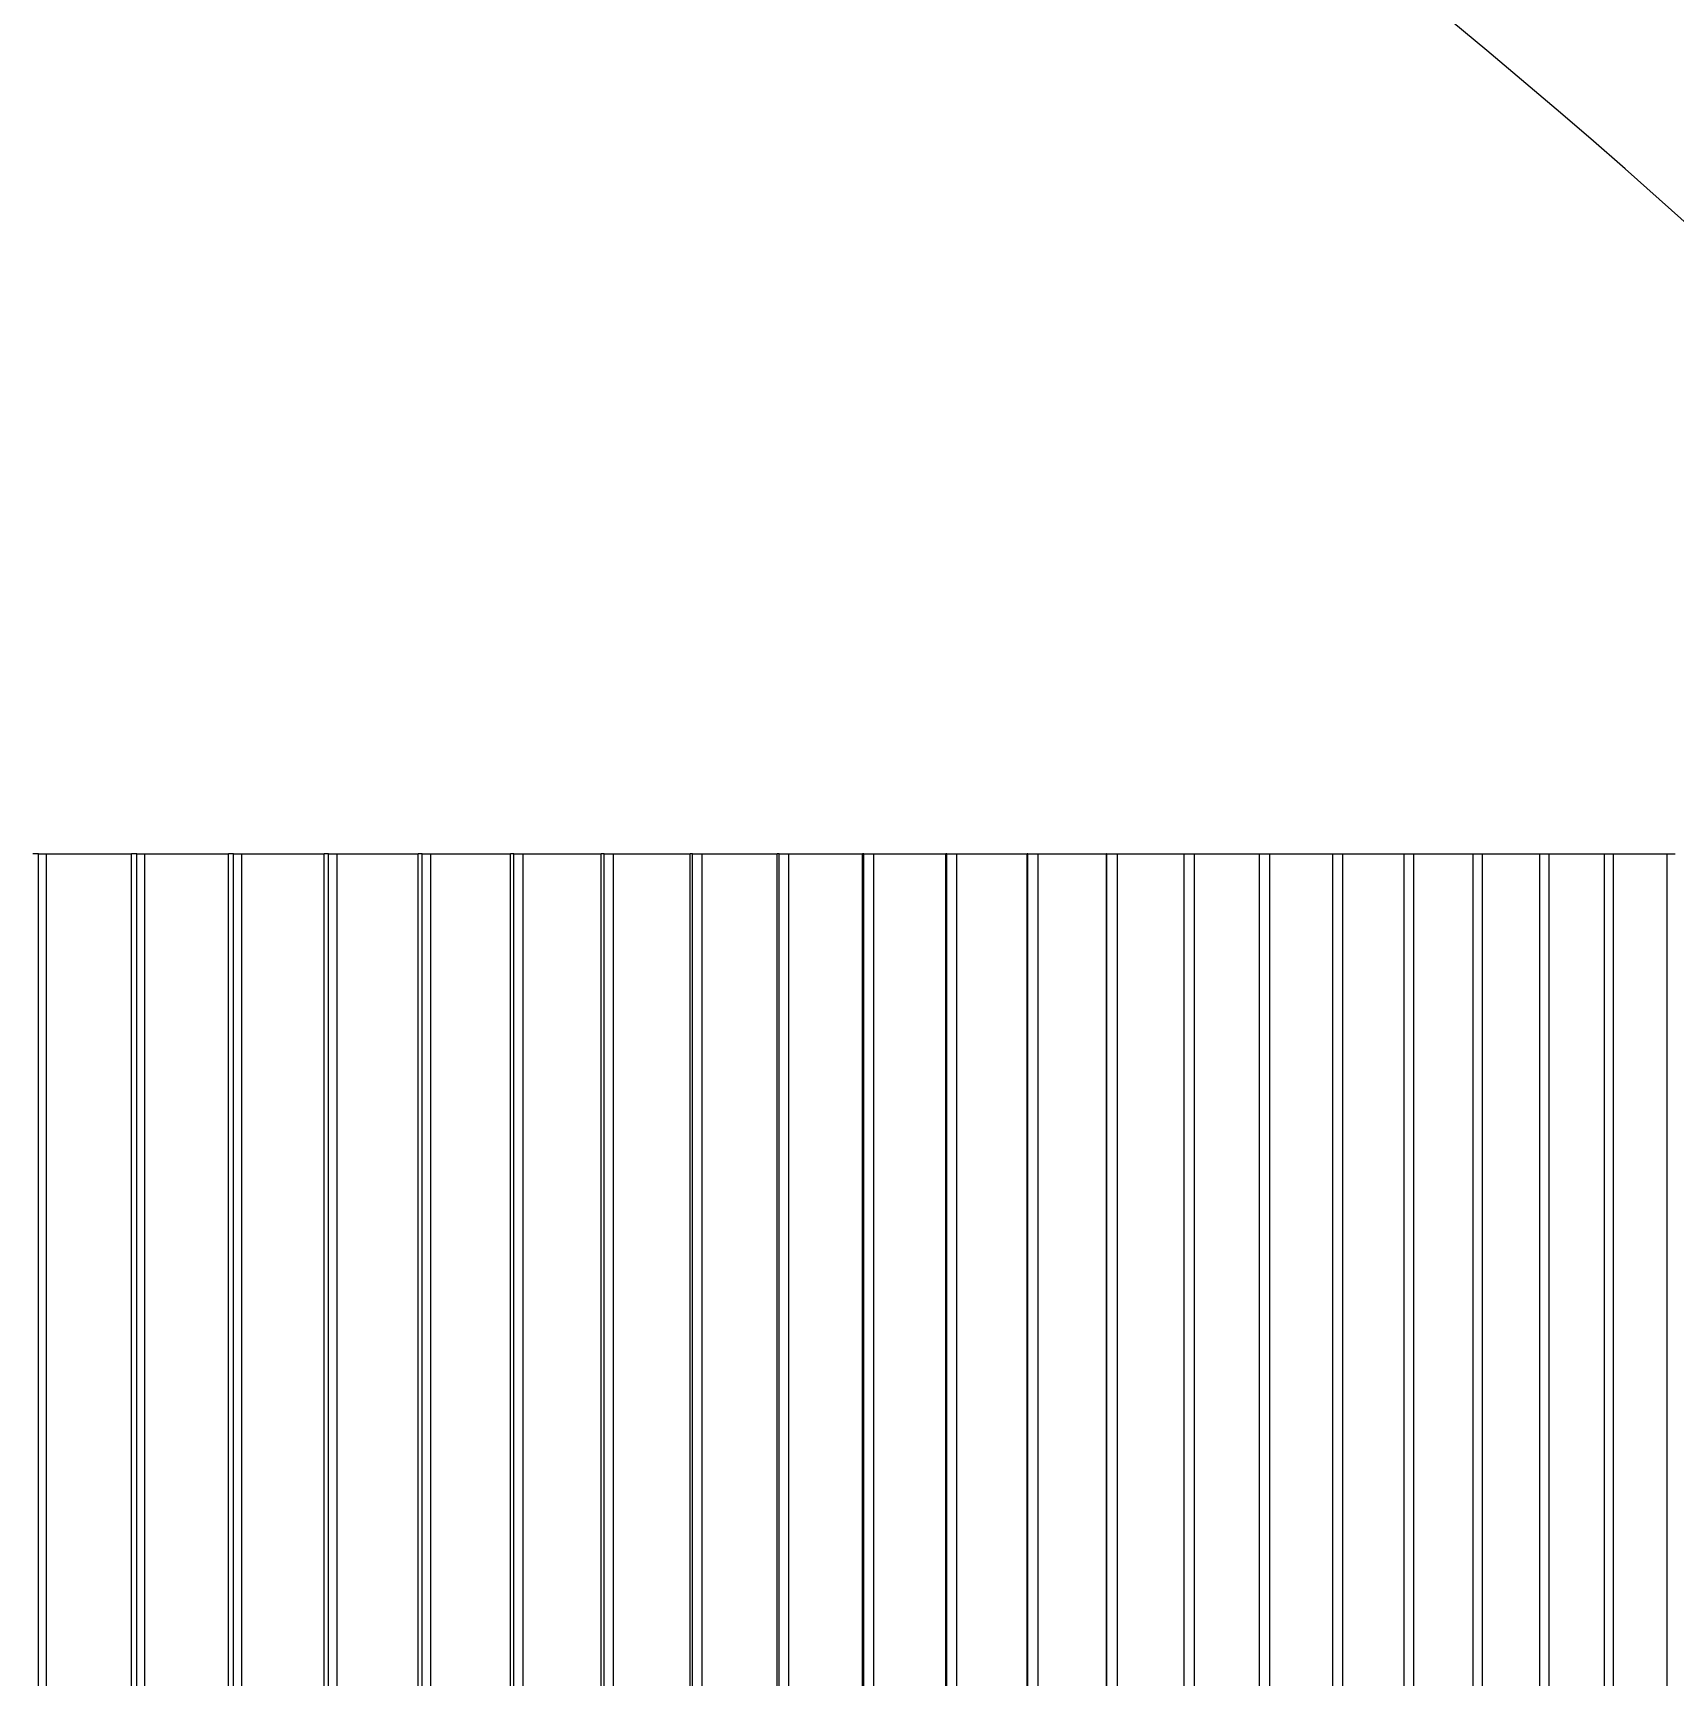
# Model space of a CAD drawing. Header units: millimetres. Extents: x -360063 to 84100, y -179792 to 59400.
# Drawn here: x 56655 to 60827, y 46875 to 51050 of the extents above; entities that cross this region are included whole.
import ezdxf

# ---------------------------------------------------------------- set-up
doc = ezdxf.new("R2010")
doc.units = ezdxf.units.MM
doc.header["$LTSCALE"] = 100
doc.layers.add('Visible', color=7, linetype='Continuous', lineweight=25)

msp = doc.modelspace()

# ---------------------------------------------------------------- linework, layer by layer
at = {"layer": 'Visible'}
for p, q in [((56669.75, 48965.17), (56655.32, 48965.17)), ((56669.75, 48965.17), (56688.84, 48965.17)), ((56669.75, 43100.17), (56669.75, 48965.17)), ((56688.84, 48965.17), (56688.84, 43100.17)), ((56688.84, 48965.17), (56905.91, 48965.17)), ((56919.18, 48965.17), (56905.91, 48965.17)), ((56905.91, 43100.17), (56905.91, 48965.17)), ((56919.18, 43100.17), (56919.18, 48965.17)), ((56919.18, 48965.17), (56938.93, 48965.17)), ((56938.93, 48965.17), (56938.93, 43100.17)), ((56938.93, 48965.17), (57152.67, 48965.17)), ((57164.77, 48965.17), (57152.67, 48965.17)), ((57152.67, 43100.17), (57152.67, 48965.17)), ((57164.77, 48965.17), (57185.17, 48965.17)), ((57164.77, 43100.17), (57164.77, 48965.17)), ((57185.17, 48965.17), (57185.17, 43100.17)), ((57185.17, 48965.17), (57395.47, 48965.17)), ((57406.4, 48965.17), (57395.47, 48965.17)), ((57395.47, 43100.17), (57395.47, 48965.17)), ((57406.4, 43100.17), (57406.4, 48965.17)), ((57406.4, 48965.17), (57427.44, 48965.17)), ((57427.44, 48965.17), (57427.44, 43100.17)), ((57427.44, 48965.17), (57634.19, 48965.17)), ((57643.95, 48965.17), (57634.19, 48965.17)), ((57634.19, 43100.17), (57634.19, 48965.17)), ((57643.95, 48965.17), (57665.61, 48965.17)), ((57643.95, 43100.17), (57643.95, 48965.17)), ((57665.61, 48965.17), (57665.61, 43100.17)), ((57665.61, 48965.17), (57868.72, 48965.17)), ((57877.29, 48965.17), (57868.72, 48965.17)), ((57868.72, 43100.17), (57868.72, 48965.17)), ((57877.29, 43100.17), (57877.29, 48965.17)), ((57877.29, 48965.17), (57899.57, 48965.17)), ((57899.57, 48965.17), (57899.57, 43100.17)), ((57899.57, 48965.17), (58098.92, 48965.17)), ((58106.3, 48965.17), (58098.92, 48965.17)), ((58098.92, 43100.17), (58098.92, 48965.17)), ((58106.3, 48965.17), (58129.18, 48965.17)), ((58106.3, 43100.17), (58106.3, 48965.17)), ((58129.18, 48965.17), (58129.18, 43100.17)), ((58129.18, 48965.17), (58324.68, 48965.17)), ((58330.87, 48965.17), (58324.68, 48965.17)), ((58324.68, 43100.17), (58324.68, 48965.17)), ((58330.87, 44600.17), (58330.87, 48965.17)), ((58330.87, 48965.17), (58354.34, 48965.17)), ((58354.34, 48965.17), (58354.34, 44600.17)), ((58354.34, 48965.17), (58545.88, 48965.17)), ((58550.88, 48965.17), (58545.88, 48965.17)), ((58545.88, 44600.17), (58545.88, 48965.17)), ((58550.88, 48965.17), (58574.94, 48965.17)), ((58550.88, 44600.17), (58550.88, 48965.17)), ((58574.94, 48965.17), (58574.94, 44600.17)), ((58574.94, 48965.17), (58762.42, 48965.17)), ((58766.22, 48965.17), (58762.42, 48965.17)), ((58762.42, 44600.17), (58762.42, 48965.17)), ((58766.22, 44600.17), (58766.22, 48965.17)), ((58766.22, 48965.17), (58790.85, 48965.17)), ((58790.85, 48965.17), (58790.85, 44600.17)), ((58790.85, 48965.17), (58974.19, 48965.17)), ((58976.79, 48965.17), (58974.19, 48965.17)), ((58974.19, 44600.17), (58974.19, 48965.17)), ((58976.79, 48965.17), (59001.97, 48965.17)), ((58976.79, 44600.17), (58976.79, 48965.17)), ((59001.97, 48965.17), (59001.97, 44600.17)), ((59001.97, 48965.17), (59181.06, 48965.17)), ((59182.46, 48965.17), (59181.06, 48965.17)), ((59181.06, 44600.17), (59181.06, 48965.17)), ((59182.46, 44600.17), (59182.46, 48965.17)), ((59182.46, 48965.17), (59208.18, 48965.17)), ((59208.18, 48965.17), (59208.18, 44600.17)), ((59208.18, 48965.17), (59382.94, 48965.17)), ((59383.14, 48965.17), (59382.94, 48965.17)), ((59382.94, 44600.17), (59382.94, 48965.17)), ((59383.14, 44600.17), (59383.14, 48965.17)), ((59383.14, 48965.17), (59409.4, 48965.17)), ((59409.4, 48965.17), (59409.4, 44600.17)), ((59409.4, 48965.17), (59579.73, 48965.17)), ((59579.73, 48965.17), (59605.5, 48965.17)), ((59579.73, 44600.17), (59579.73, 48965.17)), ((59605.5, 48965.17), (59605.5, 43100.17)), ((59605.5, 48965.17), (59771.33, 48965.17)), ((59771.33, 48965.17), (59796.4, 48965.17)), ((59771.33, 43100.17), (59771.33, 48965.17)), ((59796.4, 48965.17), (59796.4, 43100.17)), ((59796.4, 48965.17), (59957.63, 48965.17)), ((59957.63, 48965.17), (59981.98, 48965.17)), ((59957.63, 43100.17), (59957.63, 48965.17)), ((59981.98, 48965.17), (59981.98, 43100.17)), ((59981.98, 48965.17), (60138.54, 48965.17)), ((60138.54, 48965.17), (60162.17, 48965.17)), ((60138.54, 43100.17), (60138.54, 48965.17)), ((60162.17, 48965.17), (60162.17, 43100.17)), ((60162.17, 48965.17), (60313.97, 48965.17)), ((60313.97, 48965.17), (60336.87, 48965.17)), ((60313.97, 43100.17), (60313.97, 48965.17)), ((60336.87, 48965.17), (60336.87, 43100.17)), ((60336.87, 48965.17), (60483.83, 48965.17)), ((60483.83, 48965.17), (60505.98, 48965.17)), ((60483.83, 43100.17), (60483.83, 48965.17)), ((60505.98, 48965.17), (60505.98, 43100.17)), ((60505.98, 48965.17), (60648.03, 48965.17)), ((60648.03, 48965.17), (60669.42, 48965.17)), ((60648.03, 43100.17), (60648.03, 48965.17)), ((60669.42, 48965.17), (60669.42, 43100.17)), ((60669.42, 48965.17), (60806.49, 48965.17)), ((60806.49, 48965.17), (60827.12, 48965.17)), ((60806.49, 43100.17), (60806.49, 48965.17))]:
    msp.add_line(p, q, dxfattribs=at)
msp.add_arc((49408.48, 37851.75), 17108.42, 40.510533, 139.489467, dxfattribs=at)

doc.saveas('drawing.dxf')
